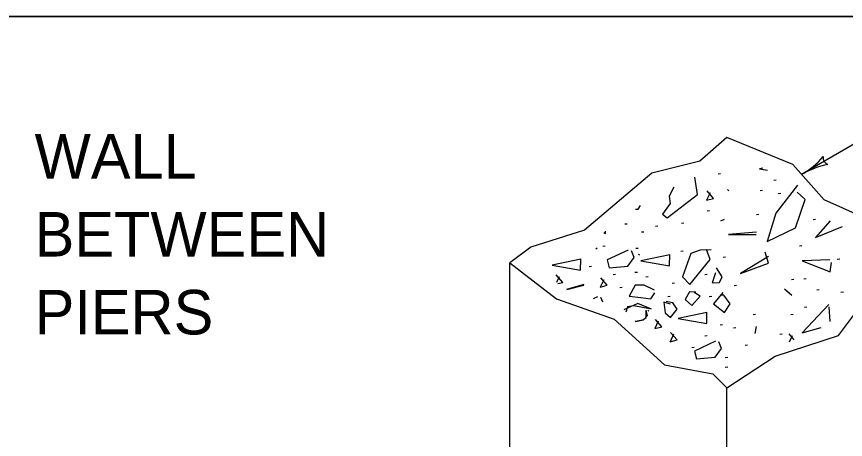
# Model space of a CAD drawing. Extents: x 1007 to 1035.5, y 1000.5 to 1021.5.
# Drawn here: x 1016.804 to 1020.527, y 1019.6 to 1021.5 of the extents above; entities that cross this region are included whole.
import ezdxf

# ---------------------------------------------------------------- set-up
doc = ezdxf.new("R2010")
doc.units = 0
for name, color, linetype in [('Level 1', 7, 'Continuous'), ('Level 10', 7, 'Continuous'), ('Level 11', 7, 'Continuous')]:
    doc.layers.add(name, color=color, linetype=linetype)

msp = doc.modelspace()

# ---------------------------------------------------------------- linework, layer by layer
at = {"layer": 'Level 1'}
for p, q in [((1021.0509, 1021.21), (1020.3299, 1020.7902)), ((1019.0194, 1018.5226), (1019.0194, 1020.394)), ((1019.9937, 1017.9608), (1019.9937, 1019.8315))]:
    msp.add_line(p, q, dxfattribs=at)
for points in [[(1019.9937, 1020.9565), (1019.8728, 1020.8496), (1019.6582, 1020.7967), (1019.3553, 1020.5409), (1019.1143, 1020.4645), (1019.0194, 1020.394)], [(1020.9679, 1020.394), (1020.8428, 1020.4468), (1020.7663, 1020.5262), (1020.4313, 1020.6762), (1020.2902, 1020.8349), (1019.9937, 1020.9565)], [(1020.1556, 1020.8188), (1020.1413, 1020.8158)], [(1019.9656, 1020.7938), (1019.9549, 1020.7925)], [(1020.1413, 1020.8158), (1020.1769, 1020.8095)], [(1019.8633, 1020.7001), (1019.8499, 1020.7784)], [(1020.2166, 1020.7643), (1020.2059, 1020.763)], [(1019.7556, 1020.7328), (1019.7353, 1020.6934)], [(1019.9189, 1020.7087), (1019.9029, 1020.6753), (1019.9349, 1020.6833), (1019.9056, 1020.7167)], [(1020.0033, 1020.7174), (1019.9967, 1020.7228)], [(1020.1544, 1020.7186), (1020.1438, 1020.7173)], [(1020.3124, 1020.7428), (1020.2138, 1020.616)], [(1020.3458, 1020.6774), (1020.3098, 1020.7108)], [(1019.726, 1020.596), (1019.8633, 1020.7001)], [(1019.7353, 1020.6934), (1019.7393, 1020.6601)], [(1020.2363, 1020.7055), (1020.2256, 1020.7042)], [(1020.3031, 1020.5507), (1020.3458, 1020.6774)], [(1019.5844, 1020.6341), (1019.5958, 1020.635)], [(1019.5958, 1020.635), (1019.6073, 1020.6508)], [(1019.7393, 1020.6601), (1019.7047, 1020.612)], [(1019.7047, 1020.612), (1019.726, 1020.596)], [(1019.9165, 1020.6269), (1019.9058, 1020.6256)], [(1020.1381, 1020.6106), (1020.1274, 1020.6093)], [(1020.2138, 1020.616), (1020.1763, 1020.4893)], [(1019.5467, 1020.568), (1019.536, 1020.5667)], [(1019.6842, 1020.5582), (1019.6735, 1020.5568)], [(1019.8019, 1020.5713), (1019.7913, 1020.5699)], [(1019.982, 1020.588), (1019.966, 1020.5813)], [(1020.3933, 1020.5877), (1020.3827, 1020.5863)], [(1020.4588, 1020.5821), (1020.3924, 1020.508)], [(1019.4418, 1020.5293), (1019.4499, 1020.5253)], [(1019.4499, 1020.5253), (1019.4496, 1020.5351)], [(1019.622, 1020.532), (1019.6113, 1020.5307)], [(1020.128, 1020.5314), (1020.0013, 1020.5208), (1020.1267, 1020.5208)], [(1020.1763, 1020.4893), (1020.3031, 1020.5507)], [(1020.3924, 1020.508), (1020.5134, 1020.5564)], [(1019.4113, 1020.4592), (1019.4059, 1020.4552)], [(1019.4485, 1020.4685), (1019.4378, 1020.4672)], [(1019.5513, 1020.4505), (1019.4566, 1020.4064), (1019.4659, 1020.3718), (1019.5499, 1020.3784), (1019.5779, 1020.4171), (1019.5659, 1020.4478)], [(1019.5958, 1020.4587), (1019.5851, 1020.4573)], [(1019.7987, 1020.4456), (1019.788, 1020.4443)], [(1019.9233, 1020.4525), (1019.874, 1020.4512), (1019.8327, 1020.4352), (1019.7953, 1020.3312), (1019.8287, 1020.2965), (1019.9193, 1020.4085), (1019.9033, 1020.4538)], [(1020.3312, 1020.4698), (1020.3205, 1020.4685)], [(1019.339, 1020.4093), (1019.2097, 1020.3826), (1019.3377, 1020.3599), (1019.339, 1020.4106)], [(1019.6033, 1020.4285), (1019.5979, 1020.4312)], [(1019.7383, 1020.4289), (1019.6088, 1020.4023), (1019.7369, 1020.3796), (1019.7383, 1020.4303)], [(1019.9885, 1020.4194), (1019.9778, 1020.4181)], [(1020.1813, 1020.4223), (1020.056, 1020.345), (1020.1813, 1020.3917), (1020.1667, 1020.441)], [(1020.5013, 1020.4096), (1020.4907, 1020.4083)], [(1019.0194, 1020.394), (1019.2289, 1020.2323), (1019.4877, 1020.1411), (1019.714, 1019.9353), (1019.9315, 1019.8942), (1019.9937, 1019.8315)], [(1019.3863, 1020.3769), (1019.3757, 1020.3756)], [(1019.9433, 1020.3485), (1019.9287, 1020.3032), (1019.9607, 1020.3045), (1019.9727, 1020.3312), (1019.9473, 1020.3712)], [(1019.9937, 1019.8315), (1020.2108, 1019.9736), (1020.4959, 1020.0677), (1020.6223, 1020.2352), (1020.881, 1020.3175), (1020.9679, 1020.394)], [(1020.4578, 1020.4072), (1020.3324, 1020.4018), (1020.4591, 1020.3538), (1020.4644, 1020.3952)], [(1019.2576, 1020.3057), (1019.2283, 1020.339)], [(1019.4943, 1020.3409), (1019.4837, 1020.3396)], [(1019.5925, 1020.3508), (1019.5818, 1020.3494)], [(1019.9067, 1020.3409), (1019.896, 1020.3396)], [(1019.2416, 1020.331), (1019.2294, 1020.3057)], [(1019.2359, 1020.3003), (1019.2576, 1020.3057)], [(1019.3513, 1020.2965), (1019.2748, 1020.2738)], [(1019.4412, 1020.3179), (1019.4252, 1020.2846), (1019.4572, 1020.2926), (1019.4278, 1020.3259)], [(1019.6416, 1020.3311), (1019.6309, 1020.3298)], [(1019.7594, 1020.3016), (1019.7488, 1020.3003)], [(1020.2952, 1020.318), (1020.2845, 1020.3167)], [(1020.3508, 1020.3213), (1020.3401, 1020.3199)], [(1019.2764, 1020.2732), (1019.3513, 1020.2938)], [(1019.5238, 1020.282), (1019.5131, 1020.2807)], [(1019.67, 1020.2712), (1019.6233, 1020.2925), (1019.5833, 1020.2925), (1019.5553, 1020.2445), (1019.6086, 1020.2378), (1019.6527, 1020.2325), (1019.6713, 1020.2592)], [(1019.8553, 1020.2618), (1019.826, 1020.2632), (1019.8073, 1020.2285), (1019.8367, 1020.2018), (1019.874, 1020.2445), (1019.8473, 1020.2605)], [(1019.9767, 1020.2605), (1019.934, 1020.2098), (1019.9833, 1020.1698), (1020.01, 1020.2098), (1019.9807, 1020.2485), (1019.966, 1020.2485)], [(1020.0376, 1020.2918), (1020.0269, 1020.2905)], [(1020.2871, 1020.2472), (1020.2538, 1020.2752)], [(1020.4097, 1020.2722), (1020.399, 1020.2708)], [(1020.5177, 1020.2623), (1020.507, 1020.261)], [(1019.4138, 1020.241), (1019.3943, 1020.2319)], [(1019.4369, 1020.217), (1019.4285, 1020.2383)], [(1019.7398, 1020.2428), (1019.7291, 1020.2414)], [(1019.9263, 1020.2428), (1019.9157, 1020.2414)], [(1019.5953, 1020.2112), (1019.5311, 1020.1827)], [(1019.5486, 1020.1965), (1019.5414, 1020.1726)], [(1019.5766, 1020.2005), (1019.5486, 1020.1965)], [(1019.6473, 1020.1872), (1019.5766, 1020.2005)], [(1019.6553, 1020.1858), (1019.5953, 1020.2112)], [(1019.7407, 1020.2085), (1019.7113, 1020.2165), (1019.7167, 1020.1685), (1019.742, 1020.1485), (1019.7713, 1020.1858), (1019.7513, 1020.2138), (1019.722, 1020.2192)], [(1020.4524, 1020.2058), (1020.3324, 1020.0791)], [(1020.3541, 1020.1937), (1020.3434, 1020.1923)], [(1020.4592, 1020.1295), (1020.4538, 1020.1952)], [(1019.6167, 1020.1378), (1019.6327, 1020.1472)], [(1019.6193, 1020.1378), (1019.638, 1020.1565)], [(1019.638, 1020.1565), (1019.6327, 1020.1805)], [(1019.6327, 1020.1472), (1019.6327, 1020.1805)], [(1019.6393, 1020.1805), (1019.6447, 1020.1765)], [(1019.9051, 1020.1703), (1019.7758, 1020.1437), (1019.9038, 1020.121), (1019.9051, 1020.1717)], [(1020.1227, 1020.1609), (1020.112, 1020.1596)], [(1020.2919, 1020.1609), (1020.2813, 1020.1596)], [(1019.5831, 1020.1318), (1019.6167, 1020.1378)], [(1019.5843, 1020.1306), (1019.6193, 1020.1378)], [(1019.6866, 1020.1313), (1019.6706, 1020.098), (1019.7026, 1020.106), (1019.6733, 1020.1393)], [(1019.9754, 1020.1151), (1019.9648, 1020.1138)], [(1019.7553, 1020.0724), (1019.7393, 1020.0391), (1019.7713, 1020.0471), (1019.742, 1020.0804)], [(1020.0343, 1020.102), (1020.0236, 1020.1007)], [(1020.1221, 1020.0764), (1020.1274, 1020.1072)], [(1020.2974, 1020.0479), (1020.2745, 1020.0739)], [(1020.3324, 1020.0791), (1020.4184, 1020.1034)], [(1019.9439, 1020.0414), (1019.8493, 1019.9974), (1019.8586, 1019.9628), (1019.9426, 1019.9694), (1019.9706, 1020.0081), (1019.9586, 1020.0388)], [(1019.9067, 1020.066), (1019.896, 1020.0647)], [(1020.2428, 1020.0726), (1020.2322, 1020.0713)], [(1020.2878, 1020.0659), (1020.274, 1020.0372)], [(1019.8478, 1020.0137), (1019.8371, 1020.0123)], [(1020.0867, 1020.0235), (1020.076, 1020.0222)], [(1019.9983, 1019.9678), (1019.9876, 1019.9665)], [(1019.9983, 1019.9253), (1019.9876, 1019.924)]]:
    msp.add_lwpolyline(points, dxfattribs=at)
at = {"layer": 'Level 10'}
msp.add_line((1007, 1021.5), (1035.5, 1021.5), dxfattribs=at)
at = {"layer": 'Level 11'}
msp.add_lwpolyline([(1007, 1000.5), (1035.5, 1000.5), (1035.5, 1021.5), (1007, 1021.5)], close=True, dxfattribs=at)
for centre, radius, start, end in [((1020.1333, 1021.1277), 0.3906, 300.2159, 318.8847), ((1020.4583, 1020.8649), 0.0312, 168.9905, 251.1072), ((1020.5265, 1020.4526), 0.3906, 101.563, 120.2098), ((1020.1333, 1021.1277), 0.3906, 300.2037, 300.2159)]:
    msp.add_arc(centre, radius, start, end, dxfattribs=at)

# ---------------------------------------------------------------- texts
at = {"layer": 'Level 1'}
for s, p in [('WALL', (1016.8851, 1020.7719)), ('BETWEEN', (1016.8851, 1020.4219)), ('PIERS', (1016.8851, 1020.0719))]:
    msp.add_text(s, height=0.2, dxfattribs=at).set_placement(p)

doc.saveas('drawing.dxf')
